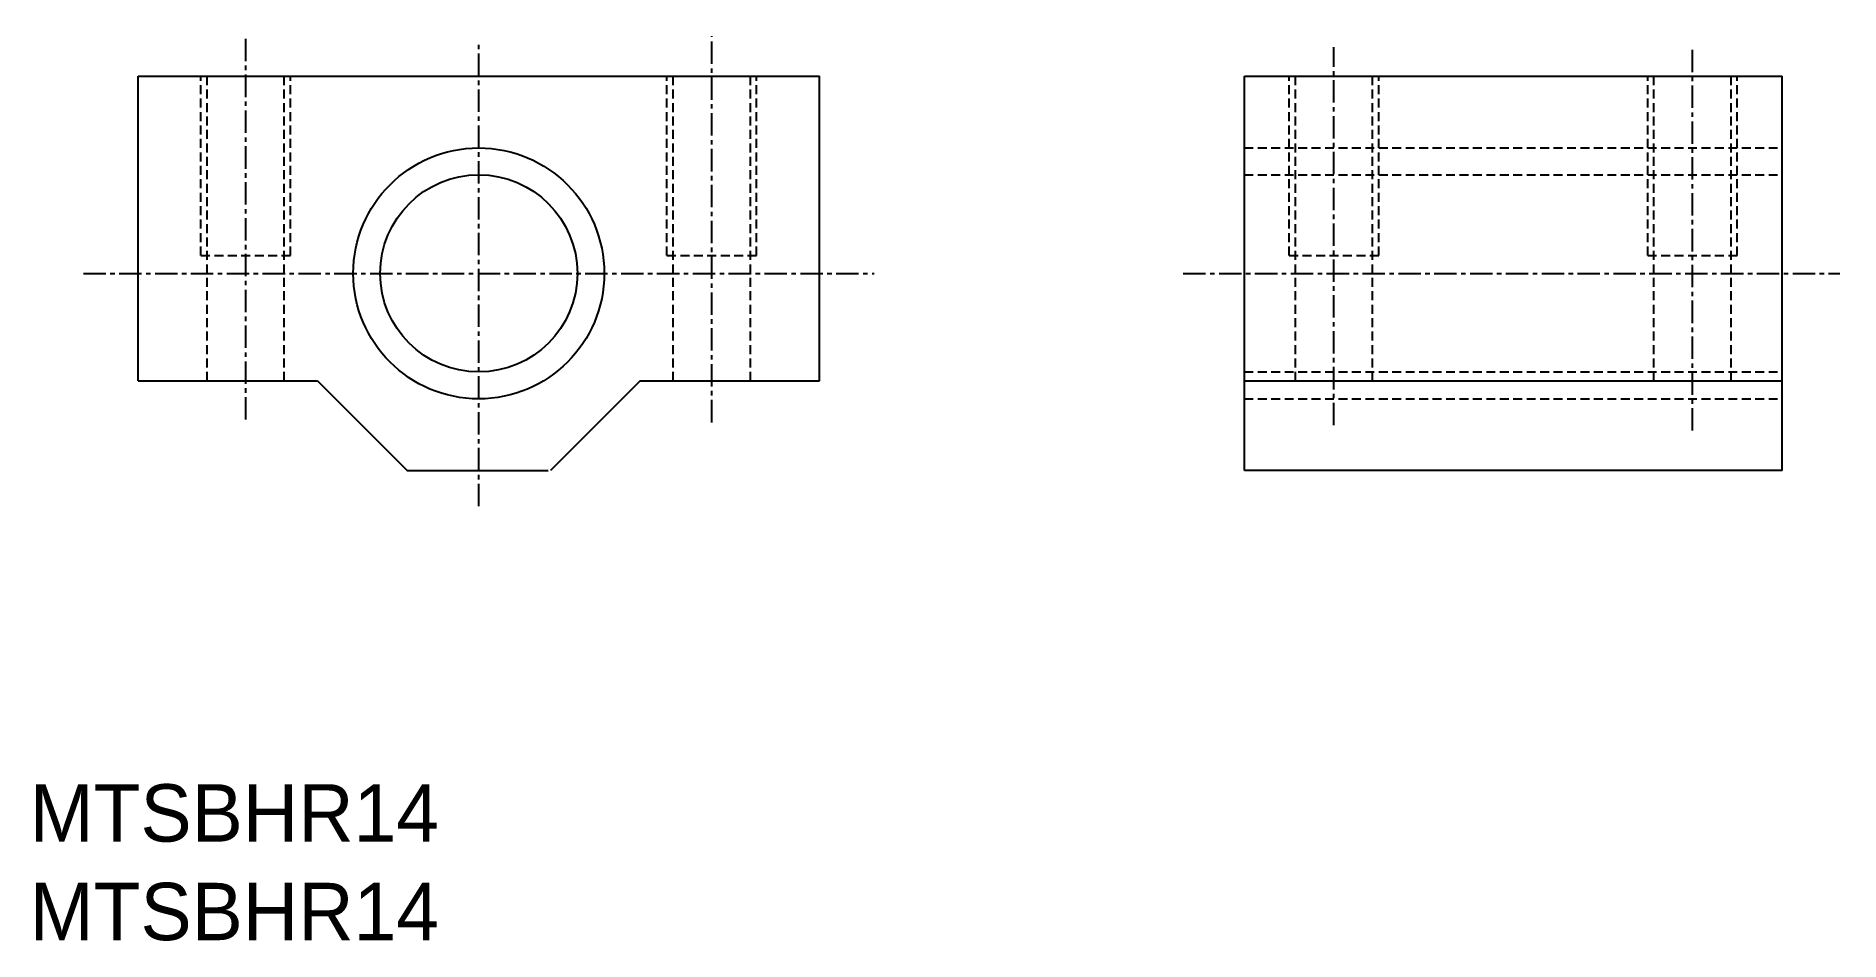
# Model space of a CAD drawing. Extents: x 160 to 260, y 252 to 302.
import ezdxf

# ---------------------------------------------------------------- set-up
doc = ezdxf.new("R2010")
doc.units = 0
doc.linetypes.add('CENTER', pattern=[2, 1.25, -0.25, 0.25, -0.25])
doc.linetypes.add('DASHED', pattern=[0.75, 0.5, -0.25])
doc.layers.get('0').update_dxf_attribs({"linetype": 'CONTINUOUS'})
doc.layers.add('CENTER', color=1, linetype='CENTER')

msp = doc.modelspace()

# ---------------------------------------------------------------- linework, layer by layer
at = {"color": 7, "linetype": 'CONTINUOUS'}
for p, q in [((165.55, 283.22), (165.55, 300.22)), ((165.55, 300.22), (203.55, 300.22)), ((203.55, 283.22), (203.55, 300.22)), ((227.26, 278.22), (227.26, 300.22)), ((227.26, 300.22), (257.26, 300.22)), ((257.26, 278.22), (257.26, 300.22)), ((165.55, 283.22), (175.55, 283.22)), ((175.55, 283.22), (180.55, 278.22)), ((193.55, 283.22), (188.55, 278.22)), ((193.55, 283.22), (203.55, 283.22)), ((227.26, 283.22), (257.26, 283.22)), ((180.55, 278.22), (188.43, 278.22)), ((257.26, 278.22), (227.26, 278.22))]:
    msp.add_line(p, q, dxfattribs=at)
at = {"color": 3, "linetype": 'DASHED'}
for p, q in [((169.05, 290.22), (169.05, 300.22)), ((169.4, 283.22), (169.4, 300.22)), ((173.7, 283.22), (173.7, 300.22)), ((174.05, 290.22), (174.05, 300.22)), ((195.05, 290.22), (195.05, 300.22)), ((195.4, 283.22), (195.4, 300.22)), ((199.7, 283.22), (199.7, 300.22)), ((200.05, 290.22), (200.05, 300.22)), ((229.76, 290.22), (229.76, 300.22)), ((230.11, 283.22), (230.11, 300.22)), ((234.41, 283.22), (234.41, 300.22)), ((234.76, 290.22), (234.76, 300.22)), ((249.76, 290.22), (249.76, 300.22)), ((250.11, 283.22), (250.11, 300.22)), ((254.41, 283.22), (254.41, 300.22)), ((254.76, 290.22), (254.76, 300.22)), ((227.26, 296.22), (257.26, 296.22)), ((227.26, 294.72), (257.26, 294.72)), ((169.05, 290.22), (174.05, 290.22)), ((195.05, 290.22), (200.05, 290.22)), ((229.76, 290.22), (234.76, 290.22)), ((249.76, 290.22), (254.76, 290.22)), ((227.26, 283.72), (257.26, 283.72)), ((227.26, 282.22), (257.26, 282.22))]:
    msp.add_line(p, q, dxfattribs=at)
at = {"color": 3, "linetype": 'CONTINUOUS'}
msp.add_circle((184.55, 289.22), 7, dxfattribs=at)
at = {"color": 7, "linetype": 'CONTINUOUS'}
msp.add_circle((184.55, 289.22), 5.5, dxfattribs=at)
at = {"layer": 'CENTER', "color": 1, "linetype": 'CENTER'}
for p, q in [((171.55, 281.06), (171.55, 302.46)), ((184.55, 276.23), (184.55, 302.2)), ((197.55, 280.91), (197.55, 302.46)), ((232.26, 280.75), (232.26, 301.84)), ((252.26, 280.45), (252.26, 301.84)), ((162.49, 289.22), (206.61, 289.22)), ((223.85, 289.22), (260.48, 289.22))]:
    msp.add_line(p, q, dxfattribs=at)

# ---------------------------------------------------------------- texts
at = {"color": 7, "linetype": 'CONTINUOUS'}
for p in [(159.5, 257.52), (159.5, 252.02)]:
    msp.add_text('MTSBHR14', height=3.2, dxfattribs=at).set_placement(p)

doc.saveas('drawing.dxf')
